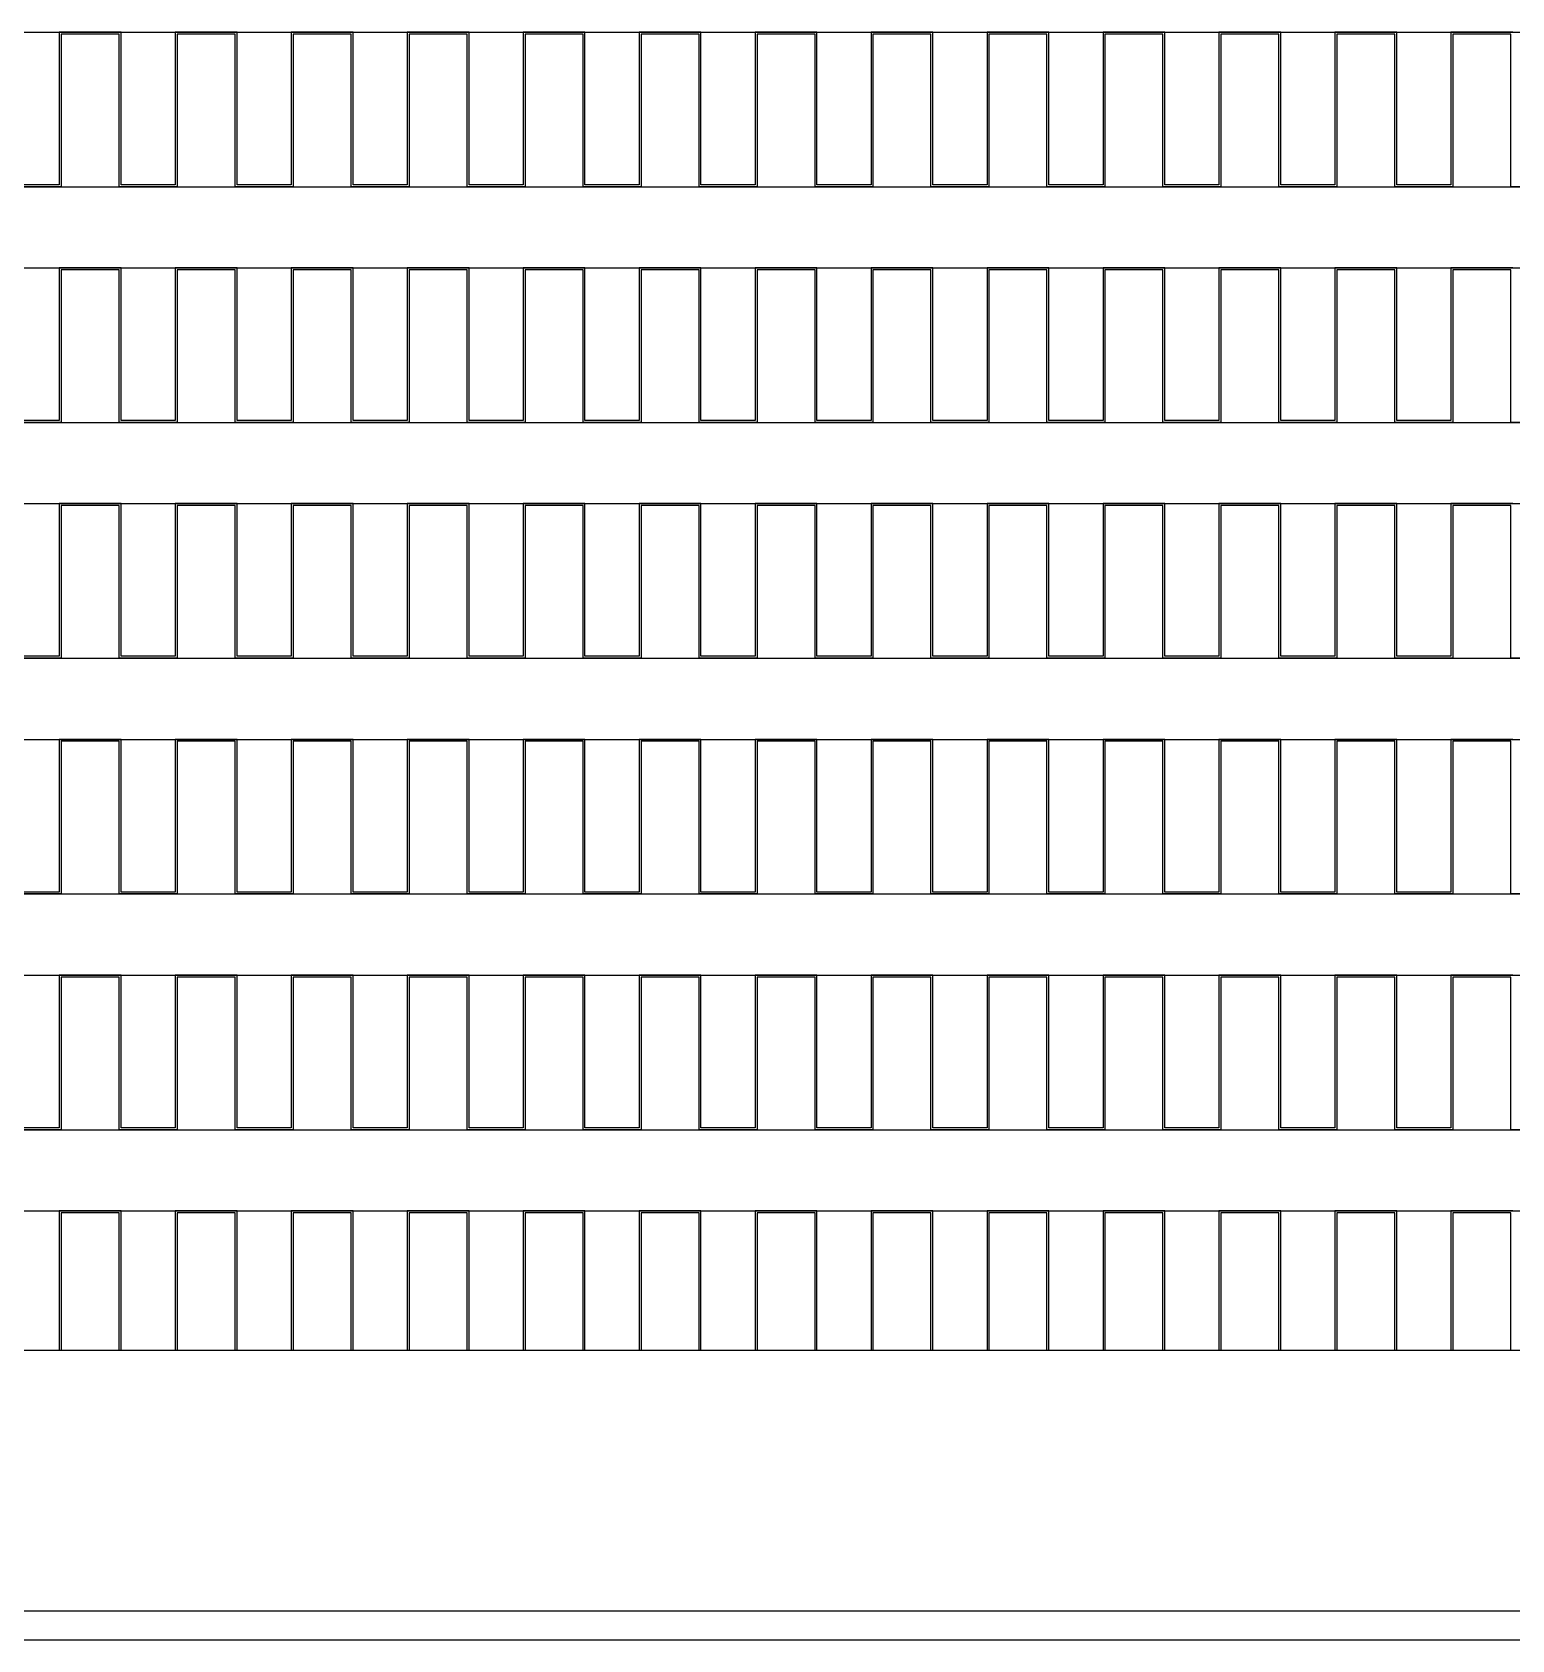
# Model space of a CAD drawing. Header units: millimetres. Extents: x -8604 to -3995, y 3123 to 6155.
# Drawn here: x -7494.2 to -7417.7, y 5356.2 to 5439.4 of the extents above; entities that cross this region are included whole.
import ezdxf

# ---------------------------------------------------------------- set-up
doc = ezdxf.new("R2010")
doc.units = ezdxf.units.MM

msp = doc.modelspace()

# ---------------------------------------------------------------- linework, layer by layer
at = {"color": 7, "linetype": 'Continuous', "lineweight": 25}
for p, q in [((-7646.621, 5439.381), (-7233.621, 5439.381)), ((-7492.821, 5439.381), (-7492.821, 5431.481)), ((-7489.621, 5439.381), (-7492.821, 5439.381)), ((-7489.721, 5439.281), (-7492.721, 5439.281)), ((-7492.721, 5439.281), (-7492.721, 5431.381)), ((-7489.721, 5431.381), (-7489.721, 5439.281)), ((-7489.621, 5431.481), (-7489.621, 5439.381)), ((-7486.821, 5439.381), (-7486.821, 5431.481)), ((-7483.621, 5439.381), (-7486.821, 5439.381)), ((-7483.721, 5439.281), (-7486.721, 5439.281)), ((-7486.721, 5439.281), (-7486.721, 5431.381)), ((-7483.721, 5431.381), (-7483.721, 5439.281)), ((-7483.621, 5431.481), (-7483.621, 5439.381)), ((-7480.821, 5439.381), (-7480.821, 5431.481)), ((-7477.621, 5439.381), (-7480.821, 5439.381)), ((-7477.721, 5439.281), (-7480.721, 5439.281)), ((-7480.721, 5439.281), (-7480.721, 5431.381)), ((-7477.721, 5431.381), (-7477.721, 5439.281)), ((-7477.621, 5431.481), (-7477.621, 5439.381)), ((-7474.821, 5439.381), (-7474.821, 5431.481)), ((-7471.621, 5439.381), (-7474.821, 5439.381)), ((-7471.721, 5439.281), (-7474.721, 5439.281)), ((-7474.721, 5439.281), (-7474.721, 5431.381)), ((-7471.721, 5431.381), (-7471.721, 5439.281)), ((-7471.621, 5431.481), (-7471.621, 5439.381)), ((-7468.821, 5439.381), (-7468.821, 5431.481)), ((-7465.621, 5439.381), (-7468.821, 5439.381)), ((-7465.721, 5439.281), (-7468.721, 5439.281)), ((-7468.721, 5439.281), (-7468.721, 5431.381)), ((-7465.721, 5431.381), (-7465.721, 5439.281)), ((-7465.621, 5431.481), (-7465.621, 5439.381)), ((-7462.821, 5439.381), (-7462.821, 5431.481)), ((-7459.621, 5439.381), (-7462.821, 5439.381)), ((-7459.721, 5439.281), (-7462.721, 5439.281)), ((-7462.721, 5439.281), (-7462.721, 5431.381)), ((-7459.721, 5431.381), (-7459.721, 5439.281)), ((-7459.621, 5431.481), (-7459.621, 5439.381)), ((-7456.821, 5439.381), (-7456.821, 5431.481)), ((-7453.621, 5439.381), (-7456.821, 5439.381)), ((-7453.721, 5439.281), (-7456.721, 5439.281)), ((-7456.721, 5439.281), (-7456.721, 5431.381)), ((-7453.721, 5431.381), (-7453.721, 5439.281)), ((-7453.621, 5431.481), (-7453.621, 5439.381)), ((-7450.821, 5439.381), (-7450.821, 5431.481)), ((-7447.621, 5439.381), (-7450.821, 5439.381)), ((-7447.721, 5439.281), (-7450.721, 5439.281)), ((-7450.721, 5439.281), (-7450.721, 5431.381)), ((-7447.721, 5431.381), (-7447.721, 5439.281)), ((-7447.621, 5431.481), (-7447.621, 5439.381)), ((-7444.821, 5439.381), (-7444.821, 5431.481)), ((-7441.621, 5439.381), (-7444.821, 5439.381)), ((-7441.721, 5439.281), (-7444.721, 5439.281)), ((-7444.721, 5439.281), (-7444.721, 5431.381)), ((-7441.721, 5431.381), (-7441.721, 5439.281)), ((-7441.621, 5431.481), (-7441.621, 5439.381)), ((-7438.821, 5439.381), (-7438.821, 5431.481)), ((-7435.621, 5439.381), (-7438.821, 5439.381)), ((-7435.721, 5439.281), (-7438.721, 5439.281)), ((-7438.721, 5439.281), (-7438.721, 5431.381)), ((-7435.721, 5431.381), (-7435.721, 5439.281)), ((-7435.621, 5431.481), (-7435.621, 5439.381)), ((-7432.821, 5439.381), (-7432.821, 5431.481)), ((-7429.621, 5439.381), (-7432.821, 5439.381)), ((-7429.721, 5439.281), (-7432.721, 5439.281)), ((-7432.721, 5439.281), (-7432.721, 5431.381)), ((-7429.721, 5431.381), (-7429.721, 5439.281)), ((-7429.621, 5431.481), (-7429.621, 5439.381)), ((-7426.821, 5439.381), (-7426.821, 5431.481)), ((-7423.621, 5439.381), (-7426.821, 5439.381)), ((-7423.721, 5439.281), (-7426.721, 5439.281)), ((-7426.721, 5439.281), (-7426.721, 5431.381)), ((-7423.721, 5431.381), (-7423.721, 5439.281)), ((-7423.621, 5431.481), (-7423.621, 5439.381)), ((-7420.821, 5439.381), (-7420.821, 5431.481)), ((-7417.621, 5439.381), (-7420.821, 5439.381)), ((-7417.721, 5439.281), (-7420.721, 5439.281)), ((-7420.721, 5439.281), (-7420.721, 5431.381)), ((-7417.721, 5431.381), (-7417.721, 5439.281)), ((-7646.621, 5431.381), (-7233.621, 5431.381)), ((-7492.721, 5431.381), (-7495.721, 5431.381)), ((-7492.821, 5431.481), (-7495.621, 5431.481)), ((-7486.721, 5431.381), (-7489.721, 5431.381)), ((-7486.821, 5431.481), (-7489.621, 5431.481)), ((-7480.721, 5431.381), (-7483.721, 5431.381)), ((-7480.821, 5431.481), (-7483.621, 5431.481)), ((-7474.721, 5431.381), (-7477.721, 5431.381)), ((-7474.821, 5431.481), (-7477.621, 5431.481)), ((-7468.721, 5431.381), (-7471.721, 5431.381)), ((-7468.821, 5431.481), (-7471.621, 5431.481)), ((-7462.721, 5431.381), (-7465.721, 5431.381)), ((-7462.821, 5431.481), (-7465.621, 5431.481)), ((-7456.721, 5431.381), (-7459.721, 5431.381)), ((-7456.821, 5431.481), (-7459.621, 5431.481)), ((-7450.721, 5431.381), (-7453.721, 5431.381)), ((-7450.821, 5431.481), (-7453.621, 5431.481)), ((-7444.721, 5431.381), (-7447.721, 5431.381)), ((-7444.821, 5431.481), (-7447.621, 5431.481)), ((-7438.721, 5431.381), (-7441.721, 5431.381)), ((-7438.821, 5431.481), (-7441.621, 5431.481)), ((-7432.721, 5431.381), (-7435.721, 5431.381)), ((-7432.821, 5431.481), (-7435.621, 5431.481)), ((-7426.721, 5431.381), (-7429.721, 5431.381)), ((-7426.821, 5431.481), (-7429.621, 5431.481)), ((-7420.721, 5431.381), (-7423.721, 5431.381)), ((-7420.821, 5431.481), (-7423.621, 5431.481)), ((-7414.721, 5431.381), (-7417.721, 5431.381)), ((-7646.621, 5427.181), (-7233.621, 5427.181)), ((-7492.821, 5427.181), (-7492.821, 5419.281)), ((-7489.621, 5427.181), (-7492.821, 5427.181)), ((-7489.621, 5419.281), (-7489.621, 5427.181)), ((-7486.821, 5427.181), (-7486.821, 5419.281)), ((-7483.621, 5427.181), (-7486.821, 5427.181)), ((-7483.621, 5419.281), (-7483.621, 5427.181)), ((-7480.821, 5427.181), (-7480.821, 5419.281)), ((-7477.621, 5427.181), (-7480.821, 5427.181)), ((-7477.621, 5419.281), (-7477.621, 5427.181)), ((-7474.821, 5427.181), (-7474.821, 5419.281)), ((-7471.621, 5427.181), (-7474.821, 5427.181)), ((-7471.621, 5419.281), (-7471.621, 5427.181)), ((-7468.821, 5427.181), (-7468.821, 5419.281)), ((-7465.621, 5427.181), (-7468.821, 5427.181)), ((-7465.621, 5419.281), (-7465.621, 5427.181)), ((-7462.821, 5427.181), (-7462.821, 5419.281)), ((-7459.621, 5427.181), (-7462.821, 5427.181)), ((-7459.621, 5419.281), (-7459.621, 5427.181)), ((-7456.821, 5427.181), (-7456.821, 5419.281)), ((-7453.621, 5427.181), (-7456.821, 5427.181)), ((-7453.621, 5419.281), (-7453.621, 5427.181)), ((-7450.821, 5427.181), (-7450.821, 5419.281)), ((-7447.621, 5427.181), (-7450.821, 5427.181)), ((-7447.621, 5419.281), (-7447.621, 5427.181)), ((-7444.821, 5427.181), (-7444.821, 5419.281)), ((-7441.621, 5427.181), (-7444.821, 5427.181)), ((-7441.621, 5419.281), (-7441.621, 5427.181)), ((-7438.821, 5427.181), (-7438.821, 5419.281)), ((-7435.621, 5427.181), (-7438.821, 5427.181)), ((-7435.621, 5419.281), (-7435.621, 5427.181)), ((-7432.821, 5427.181), (-7432.821, 5419.281)), ((-7429.621, 5427.181), (-7432.821, 5427.181)), ((-7429.621, 5419.281), (-7429.621, 5427.181)), ((-7426.821, 5427.181), (-7426.821, 5419.281)), ((-7423.621, 5427.181), (-7426.821, 5427.181)), ((-7423.621, 5419.281), (-7423.621, 5427.181)), ((-7420.821, 5427.181), (-7420.821, 5419.281)), ((-7417.621, 5427.181), (-7420.821, 5427.181)), ((-7489.721, 5427.081), (-7492.721, 5427.081)), ((-7492.721, 5427.081), (-7492.721, 5419.181)), ((-7489.721, 5419.181), (-7489.721, 5427.081)), ((-7483.721, 5427.081), (-7486.721, 5427.081)), ((-7486.721, 5427.081), (-7486.721, 5419.181)), ((-7483.721, 5419.181), (-7483.721, 5427.081)), ((-7477.721, 5427.081), (-7480.721, 5427.081)), ((-7480.721, 5427.081), (-7480.721, 5419.181)), ((-7477.721, 5419.181), (-7477.721, 5427.081)), ((-7471.721, 5427.081), (-7474.721, 5427.081)), ((-7474.721, 5427.081), (-7474.721, 5419.181)), ((-7471.721, 5419.181), (-7471.721, 5427.081)), ((-7465.721, 5427.081), (-7468.721, 5427.081)), ((-7468.721, 5427.081), (-7468.721, 5419.181)), ((-7465.721, 5419.181), (-7465.721, 5427.081)), ((-7459.721, 5427.081), (-7462.721, 5427.081)), ((-7462.721, 5427.081), (-7462.721, 5419.181)), ((-7459.721, 5419.181), (-7459.721, 5427.081)), ((-7453.721, 5427.081), (-7456.721, 5427.081)), ((-7456.721, 5427.081), (-7456.721, 5419.181)), ((-7453.721, 5419.181), (-7453.721, 5427.081)), ((-7447.721, 5427.081), (-7450.721, 5427.081)), ((-7450.721, 5427.081), (-7450.721, 5419.181)), ((-7447.721, 5419.181), (-7447.721, 5427.081)), ((-7441.721, 5427.081), (-7444.721, 5427.081)), ((-7444.721, 5427.081), (-7444.721, 5419.181)), ((-7441.721, 5419.181), (-7441.721, 5427.081)), ((-7435.721, 5427.081), (-7438.721, 5427.081)), ((-7438.721, 5427.081), (-7438.721, 5419.181)), ((-7435.721, 5419.181), (-7435.721, 5427.081)), ((-7429.721, 5427.081), (-7432.721, 5427.081)), ((-7432.721, 5427.081), (-7432.721, 5419.181)), ((-7429.721, 5419.181), (-7429.721, 5427.081)), ((-7423.721, 5427.081), (-7426.721, 5427.081)), ((-7426.721, 5427.081), (-7426.721, 5419.181)), ((-7423.721, 5419.181), (-7423.721, 5427.081)), ((-7417.721, 5427.081), (-7420.721, 5427.081)), ((-7420.721, 5427.081), (-7420.721, 5419.181)), ((-7417.721, 5419.181), (-7417.721, 5427.081)), ((-7646.621, 5419.181), (-7233.621, 5419.181)), ((-7492.721, 5419.181), (-7495.721, 5419.181)), ((-7492.821, 5419.281), (-7495.621, 5419.281)), ((-7486.721, 5419.181), (-7489.721, 5419.181)), ((-7486.821, 5419.281), (-7489.621, 5419.281)), ((-7480.721, 5419.181), (-7483.721, 5419.181)), ((-7480.821, 5419.281), (-7483.621, 5419.281)), ((-7474.721, 5419.181), (-7477.721, 5419.181)), ((-7474.821, 5419.281), (-7477.621, 5419.281)), ((-7468.721, 5419.181), (-7471.721, 5419.181)), ((-7468.821, 5419.281), (-7471.621, 5419.281)), ((-7462.721, 5419.181), (-7465.721, 5419.181)), ((-7462.821, 5419.281), (-7465.621, 5419.281)), ((-7456.721, 5419.181), (-7459.721, 5419.181)), ((-7456.821, 5419.281), (-7459.621, 5419.281)), ((-7450.721, 5419.181), (-7453.721, 5419.181)), ((-7450.821, 5419.281), (-7453.621, 5419.281)), ((-7444.721, 5419.181), (-7447.721, 5419.181)), ((-7444.821, 5419.281), (-7447.621, 5419.281)), ((-7438.721, 5419.181), (-7441.721, 5419.181)), ((-7438.821, 5419.281), (-7441.621, 5419.281)), ((-7432.721, 5419.181), (-7435.721, 5419.181)), ((-7432.821, 5419.281), (-7435.621, 5419.281)), ((-7426.721, 5419.181), (-7429.721, 5419.181)), ((-7426.821, 5419.281), (-7429.621, 5419.281)), ((-7420.721, 5419.181), (-7423.721, 5419.181)), ((-7420.821, 5419.281), (-7423.621, 5419.281)), ((-7414.721, 5419.181), (-7417.721, 5419.181)), ((-7646.621, 5414.981), (-7233.621, 5414.981)), ((-7492.821, 5414.981), (-7492.821, 5407.081)), ((-7489.621, 5414.981), (-7492.821, 5414.981)), ((-7489.721, 5414.881), (-7492.721, 5414.881)), ((-7492.721, 5414.881), (-7492.721, 5406.981)), ((-7489.721, 5406.981), (-7489.721, 5414.881)), ((-7489.621, 5407.081), (-7489.621, 5414.981)), ((-7486.821, 5414.981), (-7486.821, 5407.081)), ((-7483.621, 5414.981), (-7486.821, 5414.981)), ((-7483.721, 5414.881), (-7486.721, 5414.881)), ((-7486.721, 5414.881), (-7486.721, 5406.981)), ((-7483.721, 5406.981), (-7483.721, 5414.881)), ((-7483.621, 5407.081), (-7483.621, 5414.981)), ((-7480.821, 5414.981), (-7480.821, 5407.081)), ((-7477.621, 5414.981), (-7480.821, 5414.981)), ((-7477.721, 5414.881), (-7480.721, 5414.881)), ((-7480.721, 5414.881), (-7480.721, 5406.981)), ((-7477.721, 5406.981), (-7477.721, 5414.881)), ((-7477.621, 5407.081), (-7477.621, 5414.981)), ((-7474.821, 5414.981), (-7474.821, 5407.081)), ((-7471.621, 5414.981), (-7474.821, 5414.981)), ((-7471.721, 5414.881), (-7474.721, 5414.881)), ((-7474.721, 5414.881), (-7474.721, 5406.981)), ((-7471.721, 5406.981), (-7471.721, 5414.881)), ((-7471.621, 5407.081), (-7471.621, 5414.981)), ((-7468.821, 5414.981), (-7468.821, 5407.081)), ((-7465.621, 5414.981), (-7468.821, 5414.981)), ((-7465.721, 5414.881), (-7468.721, 5414.881)), ((-7468.721, 5414.881), (-7468.721, 5406.981)), ((-7465.721, 5406.981), (-7465.721, 5414.881)), ((-7465.621, 5407.081), (-7465.621, 5414.981)), ((-7462.821, 5414.981), (-7462.821, 5407.081)), ((-7459.621, 5414.981), (-7462.821, 5414.981)), ((-7459.721, 5414.881), (-7462.721, 5414.881)), ((-7462.721, 5414.881), (-7462.721, 5406.981)), ((-7459.721, 5406.981), (-7459.721, 5414.881)), ((-7459.621, 5407.081), (-7459.621, 5414.981)), ((-7456.821, 5414.981), (-7456.821, 5407.081)), ((-7453.621, 5414.981), (-7456.821, 5414.981)), ((-7453.721, 5414.881), (-7456.721, 5414.881)), ((-7456.721, 5414.881), (-7456.721, 5406.981)), ((-7453.721, 5406.981), (-7453.721, 5414.881)), ((-7453.621, 5407.081), (-7453.621, 5414.981)), ((-7450.821, 5414.981), (-7450.821, 5407.081)), ((-7447.621, 5414.981), (-7450.821, 5414.981)), ((-7447.721, 5414.881), (-7450.721, 5414.881)), ((-7450.721, 5414.881), (-7450.721, 5406.981)), ((-7447.721, 5406.981), (-7447.721, 5414.881)), ((-7447.621, 5407.081), (-7447.621, 5414.981)), ((-7444.821, 5414.981), (-7444.821, 5407.081)), ((-7441.621, 5414.981), (-7444.821, 5414.981)), ((-7441.721, 5414.881), (-7444.721, 5414.881)), ((-7444.721, 5414.881), (-7444.721, 5406.981)), ((-7441.721, 5406.981), (-7441.721, 5414.881)), ((-7441.621, 5407.081), (-7441.621, 5414.981)), ((-7438.821, 5414.981), (-7438.821, 5407.081)), ((-7435.621, 5414.981), (-7438.821, 5414.981)), ((-7435.721, 5414.881), (-7438.721, 5414.881)), ((-7438.721, 5414.881), (-7438.721, 5406.981)), ((-7435.721, 5406.981), (-7435.721, 5414.881)), ((-7435.621, 5407.081), (-7435.621, 5414.981)), ((-7432.821, 5414.981), (-7432.821, 5407.081)), ((-7429.621, 5414.981), (-7432.821, 5414.981)), ((-7429.721, 5414.881), (-7432.721, 5414.881)), ((-7432.721, 5414.881), (-7432.721, 5406.981)), ((-7429.721, 5406.981), (-7429.721, 5414.881)), ((-7429.621, 5407.081), (-7429.621, 5414.981)), ((-7426.821, 5414.981), (-7426.821, 5407.081)), ((-7423.621, 5414.981), (-7426.821, 5414.981)), ((-7423.721, 5414.881), (-7426.721, 5414.881)), ((-7426.721, 5414.881), (-7426.721, 5406.981)), ((-7423.721, 5406.981), (-7423.721, 5414.881)), ((-7423.621, 5407.081), (-7423.621, 5414.981)), ((-7420.821, 5414.981), (-7420.821, 5407.081)), ((-7417.621, 5414.981), (-7420.821, 5414.981)), ((-7417.721, 5414.881), (-7420.721, 5414.881)), ((-7420.721, 5414.881), (-7420.721, 5406.981)), ((-7417.721, 5406.981), (-7417.721, 5414.881)), ((-7646.621, 5406.981), (-7233.621, 5406.981)), ((-7492.721, 5406.981), (-7495.721, 5406.981)), ((-7492.821, 5407.081), (-7495.621, 5407.081)), ((-7486.721, 5406.981), (-7489.721, 5406.981)), ((-7486.821, 5407.081), (-7489.621, 5407.081)), ((-7480.721, 5406.981), (-7483.721, 5406.981)), ((-7480.821, 5407.081), (-7483.621, 5407.081)), ((-7474.721, 5406.981), (-7477.721, 5406.981)), ((-7474.821, 5407.081), (-7477.621, 5407.081)), ((-7468.721, 5406.981), (-7471.721, 5406.981)), ((-7468.821, 5407.081), (-7471.621, 5407.081)), ((-7462.721, 5406.981), (-7465.721, 5406.981)), ((-7462.821, 5407.081), (-7465.621, 5407.081)), ((-7456.721, 5406.981), (-7459.721, 5406.981)), ((-7456.821, 5407.081), (-7459.621, 5407.081)), ((-7450.721, 5406.981), (-7453.721, 5406.981)), ((-7450.821, 5407.081), (-7453.621, 5407.081)), ((-7444.721, 5406.981), (-7447.721, 5406.981)), ((-7444.821, 5407.081), (-7447.621, 5407.081)), ((-7438.721, 5406.981), (-7441.721, 5406.981)), ((-7438.821, 5407.081), (-7441.621, 5407.081)), ((-7432.721, 5406.981), (-7435.721, 5406.981)), ((-7432.821, 5407.081), (-7435.621, 5407.081)), ((-7426.721, 5406.981), (-7429.721, 5406.981)), ((-7426.821, 5407.081), (-7429.621, 5407.081)), ((-7420.721, 5406.981), (-7423.721, 5406.981)), ((-7420.821, 5407.081), (-7423.621, 5407.081)), ((-7414.721, 5406.981), (-7417.721, 5406.981)), ((-7646.621, 5402.781), (-7233.621, 5402.781)), ((-7492.821, 5402.781), (-7492.821, 5394.881)), ((-7489.621, 5402.781), (-7492.821, 5402.781)), ((-7489.721, 5402.681), (-7492.721, 5402.681)), ((-7492.721, 5402.681), (-7492.721, 5394.781)), ((-7489.721, 5394.781), (-7489.721, 5402.681)), ((-7489.621, 5394.881), (-7489.621, 5402.781)), ((-7486.821, 5402.781), (-7486.821, 5394.881)), ((-7483.621, 5402.781), (-7486.821, 5402.781)), ((-7483.721, 5402.681), (-7486.721, 5402.681)), ((-7486.721, 5402.681), (-7486.721, 5394.781)), ((-7483.721, 5394.781), (-7483.721, 5402.681)), ((-7483.621, 5394.881), (-7483.621, 5402.781)), ((-7480.821, 5402.781), (-7480.821, 5394.881)), ((-7477.621, 5402.781), (-7480.821, 5402.781)), ((-7477.721, 5402.681), (-7480.721, 5402.681)), ((-7480.721, 5402.681), (-7480.721, 5394.781)), ((-7477.721, 5394.781), (-7477.721, 5402.681)), ((-7477.621, 5394.881), (-7477.621, 5402.781)), ((-7474.821, 5402.781), (-7474.821, 5394.881)), ((-7471.621, 5402.781), (-7474.821, 5402.781)), ((-7471.721, 5402.681), (-7474.721, 5402.681)), ((-7474.721, 5402.681), (-7474.721, 5394.781)), ((-7471.721, 5394.781), (-7471.721, 5402.681)), ((-7471.621, 5394.881), (-7471.621, 5402.781)), ((-7468.821, 5402.781), (-7468.821, 5394.881)), ((-7465.621, 5402.781), (-7468.821, 5402.781)), ((-7465.721, 5402.681), (-7468.721, 5402.681)), ((-7468.721, 5402.681), (-7468.721, 5394.781)), ((-7465.721, 5394.781), (-7465.721, 5402.681)), ((-7465.621, 5394.881), (-7465.621, 5402.781)), ((-7462.821, 5402.781), (-7462.821, 5394.881)), ((-7459.621, 5402.781), (-7462.821, 5402.781)), ((-7459.721, 5402.681), (-7462.721, 5402.681)), ((-7462.721, 5402.681), (-7462.721, 5394.781)), ((-7459.721, 5394.781), (-7459.721, 5402.681)), ((-7459.621, 5394.881), (-7459.621, 5402.781)), ((-7456.821, 5402.781), (-7456.821, 5394.881)), ((-7453.621, 5402.781), (-7456.821, 5402.781)), ((-7453.721, 5402.681), (-7456.721, 5402.681)), ((-7456.721, 5402.681), (-7456.721, 5394.781)), ((-7453.721, 5394.781), (-7453.721, 5402.681)), ((-7453.621, 5394.881), (-7453.621, 5402.781)), ((-7450.821, 5402.781), (-7450.821, 5394.881)), ((-7447.621, 5402.781), (-7450.821, 5402.781)), ((-7447.721, 5402.681), (-7450.721, 5402.681)), ((-7450.721, 5402.681), (-7450.721, 5394.781)), ((-7447.721, 5394.781), (-7447.721, 5402.681)), ((-7447.621, 5394.881), (-7447.621, 5402.781)), ((-7444.821, 5402.781), (-7444.821, 5394.881)), ((-7441.621, 5402.781), (-7444.821, 5402.781)), ((-7441.721, 5402.681), (-7444.721, 5402.681)), ((-7444.721, 5402.681), (-7444.721, 5394.781)), ((-7441.721, 5394.781), (-7441.721, 5402.681)), ((-7441.621, 5394.881), (-7441.621, 5402.781)), ((-7438.821, 5402.781), (-7438.821, 5394.881)), ((-7435.621, 5402.781), (-7438.821, 5402.781)), ((-7435.721, 5402.681), (-7438.721, 5402.681)), ((-7438.721, 5402.681), (-7438.721, 5394.781)), ((-7435.721, 5394.781), (-7435.721, 5402.681)), ((-7435.621, 5394.881), (-7435.621, 5402.781)), ((-7432.821, 5402.781), (-7432.821, 5394.881)), ((-7429.621, 5402.781), (-7432.821, 5402.781)), ((-7429.721, 5402.681), (-7432.721, 5402.681)), ((-7432.721, 5402.681), (-7432.721, 5394.781)), ((-7429.721, 5394.781), (-7429.721, 5402.681)), ((-7429.621, 5394.881), (-7429.621, 5402.781)), ((-7426.821, 5402.781), (-7426.821, 5394.881)), ((-7423.621, 5402.781), (-7426.821, 5402.781)), ((-7423.721, 5402.681), (-7426.721, 5402.681)), ((-7426.721, 5402.681), (-7426.721, 5394.781)), ((-7423.721, 5394.781), (-7423.721, 5402.681)), ((-7423.621, 5394.881), (-7423.621, 5402.781)), ((-7420.821, 5402.781), (-7420.821, 5394.881)), ((-7417.621, 5402.781), (-7420.821, 5402.781)), ((-7417.721, 5402.681), (-7420.721, 5402.681)), ((-7420.721, 5402.681), (-7420.721, 5394.781)), ((-7417.721, 5394.781), (-7417.721, 5402.681)), ((-7646.621, 5394.781), (-7233.621, 5394.781)), ((-7492.721, 5394.781), (-7495.721, 5394.781)), ((-7492.821, 5394.881), (-7495.621, 5394.881)), ((-7486.721, 5394.781), (-7489.721, 5394.781)), ((-7486.821, 5394.881), (-7489.621, 5394.881)), ((-7480.721, 5394.781), (-7483.721, 5394.781)), ((-7480.821, 5394.881), (-7483.621, 5394.881)), ((-7474.721, 5394.781), (-7477.721, 5394.781)), ((-7474.821, 5394.881), (-7477.621, 5394.881)), ((-7468.721, 5394.781), (-7471.721, 5394.781)), ((-7468.821, 5394.881), (-7471.621, 5394.881)), ((-7462.721, 5394.781), (-7465.721, 5394.781)), ((-7462.821, 5394.881), (-7465.621, 5394.881)), ((-7456.721, 5394.781), (-7459.721, 5394.781)), ((-7456.821, 5394.881), (-7459.621, 5394.881)), ((-7450.721, 5394.781), (-7453.721, 5394.781)), ((-7450.821, 5394.881), (-7453.621, 5394.881)), ((-7444.721, 5394.781), (-7447.721, 5394.781)), ((-7444.821, 5394.881), (-7447.621, 5394.881)), ((-7438.721, 5394.781), (-7441.721, 5394.781)), ((-7438.821, 5394.881), (-7441.621, 5394.881)), ((-7432.721, 5394.781), (-7435.721, 5394.781)), ((-7432.821, 5394.881), (-7435.621, 5394.881)), ((-7426.721, 5394.781), (-7429.721, 5394.781)), ((-7426.821, 5394.881), (-7429.621, 5394.881)), ((-7420.721, 5394.781), (-7423.721, 5394.781)), ((-7420.821, 5394.881), (-7423.621, 5394.881)), ((-7414.721, 5394.781), (-7417.721, 5394.781)), ((-7646.621, 5390.581), (-7233.621, 5390.581)), ((-7489.621, 5390.581), (-7492.821, 5390.581)), ((-7492.821, 5390.581), (-7492.821, 5382.681)), ((-7489.621, 5382.681), (-7489.621, 5390.581)), ((-7483.621, 5390.581), (-7486.821, 5390.581)), ((-7486.821, 5390.581), (-7486.821, 5382.681)), ((-7483.621, 5382.681), (-7483.621, 5390.581)), ((-7477.621, 5390.581), (-7480.821, 5390.581)), ((-7480.821, 5390.581), (-7480.821, 5382.681)), ((-7477.621, 5382.681), (-7477.621, 5390.581)), ((-7471.621, 5390.581), (-7474.821, 5390.581)), ((-7474.821, 5390.581), (-7474.821, 5382.681)), ((-7471.621, 5382.681), (-7471.621, 5390.581)), ((-7468.821, 5390.581), (-7468.821, 5382.681)), ((-7465.621, 5390.581), (-7468.821, 5390.581)), ((-7465.621, 5382.681), (-7465.621, 5390.581)), ((-7459.621, 5390.581), (-7462.821, 5390.581)), ((-7462.821, 5390.581), (-7462.821, 5382.681)), ((-7459.621, 5382.681), (-7459.621, 5390.581)), ((-7456.821, 5390.581), (-7456.821, 5382.681)), ((-7453.621, 5390.581), (-7456.821, 5390.581)), ((-7453.621, 5382.681), (-7453.621, 5390.581)), ((-7450.821, 5390.581), (-7450.821, 5382.681)), ((-7447.621, 5390.581), (-7450.821, 5390.581)), ((-7447.621, 5382.681), (-7447.621, 5390.581)), ((-7444.821, 5390.581), (-7444.821, 5382.681)), ((-7441.621, 5390.581), (-7444.821, 5390.581)), ((-7441.621, 5382.681), (-7441.621, 5390.581)), ((-7438.821, 5390.581), (-7438.821, 5382.681)), ((-7435.621, 5390.581), (-7438.821, 5390.581)), ((-7435.621, 5382.681), (-7435.621, 5390.581)), ((-7432.821, 5390.581), (-7432.821, 5382.681)), ((-7429.621, 5390.581), (-7432.821, 5390.581)), ((-7429.621, 5382.681), (-7429.621, 5390.581)), ((-7426.821, 5390.581), (-7426.821, 5382.681)), ((-7423.621, 5390.581), (-7426.821, 5390.581)), ((-7423.621, 5382.681), (-7423.621, 5390.581)), ((-7420.821, 5390.581), (-7420.821, 5382.681)), ((-7417.621, 5390.581), (-7420.821, 5390.581)), ((-7489.721, 5390.481), (-7492.721, 5390.481)), ((-7492.721, 5390.481), (-7492.721, 5382.581)), ((-7489.721, 5382.581), (-7489.721, 5390.481)), ((-7483.721, 5390.481), (-7486.721, 5390.481)), ((-7486.721, 5390.481), (-7486.721, 5382.581)), ((-7483.721, 5382.581), (-7483.721, 5390.481)), ((-7477.721, 5390.481), (-7480.721, 5390.481)), ((-7480.721, 5390.481), (-7480.721, 5382.581)), ((-7477.721, 5382.581), (-7477.721, 5390.481)), ((-7471.721, 5390.481), (-7474.721, 5390.481)), ((-7474.721, 5390.481), (-7474.721, 5382.581)), ((-7471.721, 5382.581), (-7471.721, 5390.481)), ((-7465.721, 5390.481), (-7468.721, 5390.481)), ((-7468.721, 5390.481), (-7468.721, 5382.581)), ((-7465.721, 5382.581), (-7465.721, 5390.481)), ((-7459.721, 5390.481), (-7462.721, 5390.481)), ((-7462.721, 5390.481), (-7462.721, 5382.581)), ((-7459.721, 5382.581), (-7459.721, 5390.481)), ((-7453.721, 5390.481), (-7456.721, 5390.481)), ((-7456.721, 5390.481), (-7456.721, 5382.581)), ((-7453.721, 5382.581), (-7453.721, 5390.481)), ((-7447.721, 5390.481), (-7450.721, 5390.481)), ((-7450.721, 5390.481), (-7450.721, 5382.581)), ((-7447.721, 5382.581), (-7447.721, 5390.481)), ((-7441.721, 5390.481), (-7444.721, 5390.481)), ((-7444.721, 5390.481), (-7444.721, 5382.581)), ((-7441.721, 5382.581), (-7441.721, 5390.481)), ((-7435.721, 5390.481), (-7438.721, 5390.481)), ((-7438.721, 5390.481), (-7438.721, 5382.581)), ((-7435.721, 5382.581), (-7435.721, 5390.481)), ((-7429.721, 5390.481), (-7432.721, 5390.481)), ((-7432.721, 5390.481), (-7432.721, 5382.581)), ((-7429.721, 5382.581), (-7429.721, 5390.481)), ((-7423.721, 5390.481), (-7426.721, 5390.481)), ((-7426.721, 5390.481), (-7426.721, 5382.581)), ((-7423.721, 5382.581), (-7423.721, 5390.481)), ((-7417.721, 5390.481), (-7420.721, 5390.481)), ((-7420.721, 5390.481), (-7420.721, 5382.581)), ((-7417.721, 5382.581), (-7417.721, 5390.481)), ((-7646.621, 5382.581), (-7233.621, 5382.581)), ((-7492.721, 5382.581), (-7495.721, 5382.581)), ((-7492.821, 5382.681), (-7495.621, 5382.681)), ((-7486.721, 5382.581), (-7489.721, 5382.581)), ((-7486.821, 5382.681), (-7489.621, 5382.681)), ((-7480.721, 5382.581), (-7483.721, 5382.581)), ((-7480.821, 5382.681), (-7483.621, 5382.681)), ((-7474.721, 5382.581), (-7477.721, 5382.581)), ((-7474.821, 5382.681), (-7477.621, 5382.681)), ((-7468.721, 5382.581), (-7471.721, 5382.581)), ((-7468.821, 5382.681), (-7471.621, 5382.681)), ((-7462.721, 5382.581), (-7465.721, 5382.581)), ((-7462.821, 5382.681), (-7465.621, 5382.681)), ((-7456.721, 5382.581), (-7459.721, 5382.581)), ((-7456.821, 5382.681), (-7459.621, 5382.681)), ((-7450.721, 5382.581), (-7453.721, 5382.581)), ((-7450.821, 5382.681), (-7453.621, 5382.681)), ((-7444.721, 5382.581), (-7447.721, 5382.581)), ((-7444.821, 5382.681), (-7447.621, 5382.681)), ((-7438.721, 5382.581), (-7441.721, 5382.581)), ((-7438.821, 5382.681), (-7441.621, 5382.681)), ((-7432.721, 5382.581), (-7435.721, 5382.581)), ((-7432.821, 5382.681), (-7435.621, 5382.681)), ((-7426.721, 5382.581), (-7429.721, 5382.581)), ((-7426.821, 5382.681), (-7429.621, 5382.681)), ((-7420.721, 5382.581), (-7423.721, 5382.581)), ((-7420.821, 5382.681), (-7423.621, 5382.681)), ((-7414.721, 5382.581), (-7417.721, 5382.581)), ((-7646.621, 5378.381), (-7233.621, 5378.381)), ((-7492.821, 5378.381), (-7492.821, 5371.181)), ((-7489.621, 5378.381), (-7492.821, 5378.381)), ((-7489.721, 5378.281), (-7492.721, 5378.281)), ((-7492.721, 5378.281), (-7492.721, 5371.181)), ((-7489.721, 5371.181), (-7489.721, 5378.281)), ((-7489.621, 5371.181), (-7489.621, 5378.381)), ((-7486.821, 5378.381), (-7486.821, 5371.181)), ((-7483.621, 5378.381), (-7486.821, 5378.381)), ((-7483.721, 5378.281), (-7486.721, 5378.281)), ((-7486.721, 5378.281), (-7486.721, 5371.181)), ((-7483.721, 5371.181), (-7483.721, 5378.281)), ((-7483.621, 5371.181), (-7483.621, 5378.381)), ((-7480.821, 5378.381), (-7480.821, 5371.181)), ((-7477.621, 5378.381), (-7480.821, 5378.381)), ((-7477.721, 5378.281), (-7480.721, 5378.281)), ((-7480.721, 5378.281), (-7480.721, 5371.181)), ((-7477.721, 5371.181), (-7477.721, 5378.281)), ((-7477.621, 5371.181), (-7477.621, 5378.381)), ((-7474.821, 5378.381), (-7474.821, 5371.181)), ((-7471.621, 5378.381), (-7474.821, 5378.381)), ((-7471.721, 5378.281), (-7474.721, 5378.281)), ((-7474.721, 5378.281), (-7474.721, 5371.181)), ((-7471.721, 5371.181), (-7471.721, 5378.281)), ((-7471.621, 5371.181), (-7471.621, 5378.381)), ((-7468.821, 5378.381), (-7468.821, 5371.181)), ((-7465.621, 5378.381), (-7468.821, 5378.381)), ((-7465.721, 5378.281), (-7468.721, 5378.281)), ((-7468.721, 5378.281), (-7468.721, 5371.181)), ((-7465.721, 5371.181), (-7465.721, 5378.281)), ((-7465.621, 5371.181), (-7465.621, 5378.381)), ((-7462.821, 5378.381), (-7462.821, 5371.181)), ((-7459.621, 5378.381), (-7462.821, 5378.381)), ((-7459.721, 5378.281), (-7462.721, 5378.281)), ((-7462.721, 5378.281), (-7462.721, 5371.181)), ((-7459.721, 5371.181), (-7459.721, 5378.281)), ((-7459.621, 5371.181), (-7459.621, 5378.381)), ((-7456.821, 5378.381), (-7456.821, 5371.181)), ((-7453.621, 5378.381), (-7456.821, 5378.381)), ((-7453.721, 5378.281), (-7456.721, 5378.281)), ((-7456.721, 5378.281), (-7456.721, 5371.181)), ((-7453.721, 5371.181), (-7453.721, 5378.281)), ((-7453.621, 5371.181), (-7453.621, 5378.381)), ((-7450.821, 5378.381), (-7450.821, 5371.181)), ((-7447.621, 5378.381), (-7450.821, 5378.381)), ((-7447.721, 5378.281), (-7450.721, 5378.281)), ((-7450.721, 5378.281), (-7450.721, 5371.181)), ((-7447.721, 5371.181), (-7447.721, 5378.281)), ((-7447.621, 5371.181), (-7447.621, 5378.381)), ((-7444.821, 5378.381), (-7444.821, 5371.181)), ((-7441.621, 5378.381), (-7444.821, 5378.381)), ((-7441.721, 5378.281), (-7444.721, 5378.281)), ((-7444.721, 5378.281), (-7444.721, 5371.181)), ((-7441.721, 5371.181), (-7441.721, 5378.281)), ((-7441.621, 5371.181), (-7441.621, 5378.381)), ((-7438.821, 5378.381), (-7438.821, 5371.181)), ((-7435.621, 5378.381), (-7438.821, 5378.381)), ((-7435.721, 5378.281), (-7438.721, 5378.281)), ((-7438.721, 5378.281), (-7438.721, 5371.181)), ((-7435.721, 5371.181), (-7435.721, 5378.281)), ((-7435.621, 5371.181), (-7435.621, 5378.381)), ((-7432.821, 5378.381), (-7432.821, 5371.181)), ((-7429.621, 5378.381), (-7432.821, 5378.381)), ((-7429.721, 5378.281), (-7432.721, 5378.281)), ((-7432.721, 5378.281), (-7432.721, 5371.181)), ((-7429.721, 5371.181), (-7429.721, 5378.281)), ((-7429.621, 5371.181), (-7429.621, 5378.381)), ((-7426.821, 5378.381), (-7426.821, 5371.181)), ((-7423.621, 5378.381), (-7426.821, 5378.381)), ((-7423.721, 5378.281), (-7426.721, 5378.281)), ((-7426.721, 5378.281), (-7426.721, 5371.181)), ((-7423.721, 5371.181), (-7423.721, 5378.281)), ((-7423.621, 5371.181), (-7423.621, 5378.381)), ((-7420.821, 5378.381), (-7420.821, 5371.181)), ((-7417.621, 5378.381), (-7420.821, 5378.381)), ((-7417.721, 5378.281), (-7420.721, 5378.281)), ((-7420.721, 5378.281), (-7420.721, 5371.181)), ((-7417.721, 5371.181), (-7417.721, 5378.281)), ((-7660.121, 5371.181), (-7220.121, 5371.181)), ((-7660.121, 5356.181), (-7220.121, 5356.181))]:
    msp.add_line(p, q, dxfattribs=at)
msp.add_line((-7660.121, 5357.681), (-7220.121, 5357.681))

doc.saveas('drawing.dxf')
